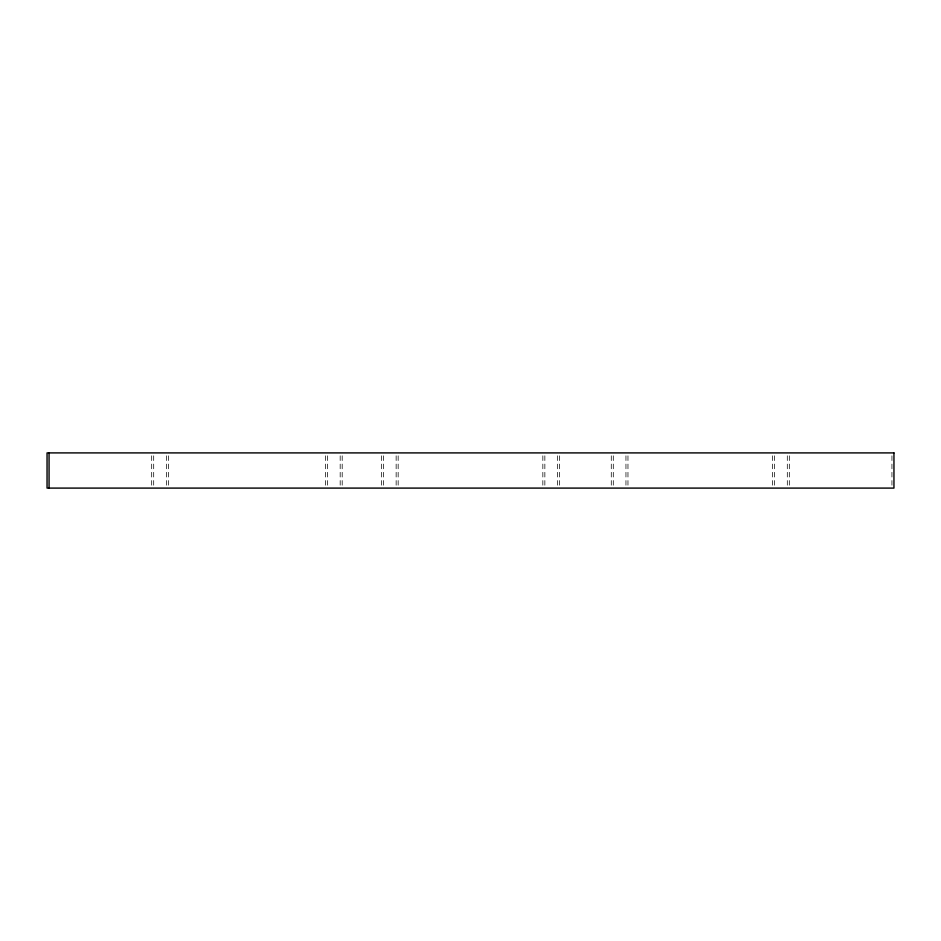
<?xml version="1.0" encoding="UTF-8"?>
<svg xmlns="http://www.w3.org/2000/svg" width="941" height="941" viewBox="0 0 941 941"><rect width="100%" height="100%" fill="white"/><g stroke="black" fill="none" stroke-linecap="round" stroke-linejoin="round"><path stroke-width="0.71" stroke-dasharray="4.71 3.53" d="M891.939 455.832L891.939 485.168M789.323 455.832L789.323 485.168M787.311 455.832L787.311 485.168M774.643 455.832L774.643 485.168M772.632 455.832L772.632 485.168M627.965 455.832L627.965 485.168M625.953 455.832L625.953 485.168M613.297 455.832L613.297 485.168M611.285 455.832L611.285 485.168M559.519 455.832L559.519 485.168M557.507 455.832L557.507 485.168M544.851 455.832L544.851 485.168M542.839 455.832L542.839 485.168M398.161 455.832L398.161 485.168M396.149 455.832L396.149 485.168M383.493 455.832L383.493 485.168M381.481 455.832L381.481 485.168M342.195 455.832L342.195 485.168M340.183 455.832L340.183 485.168M327.527 455.832L327.527 485.168M325.515 455.832L325.515 485.168M168.368 455.832L168.368 485.168M166.357 455.832L166.357 485.168M153.689 455.832L153.689 485.168M151.677 455.832L151.677 485.168"/><path stroke-width="1.41" d="M49.061 452.903L49.061 488.097M893.95 452.903L47.05 452.903L47.05 488.097L893.95 488.097L893.95 452.903"/></g></svg>
